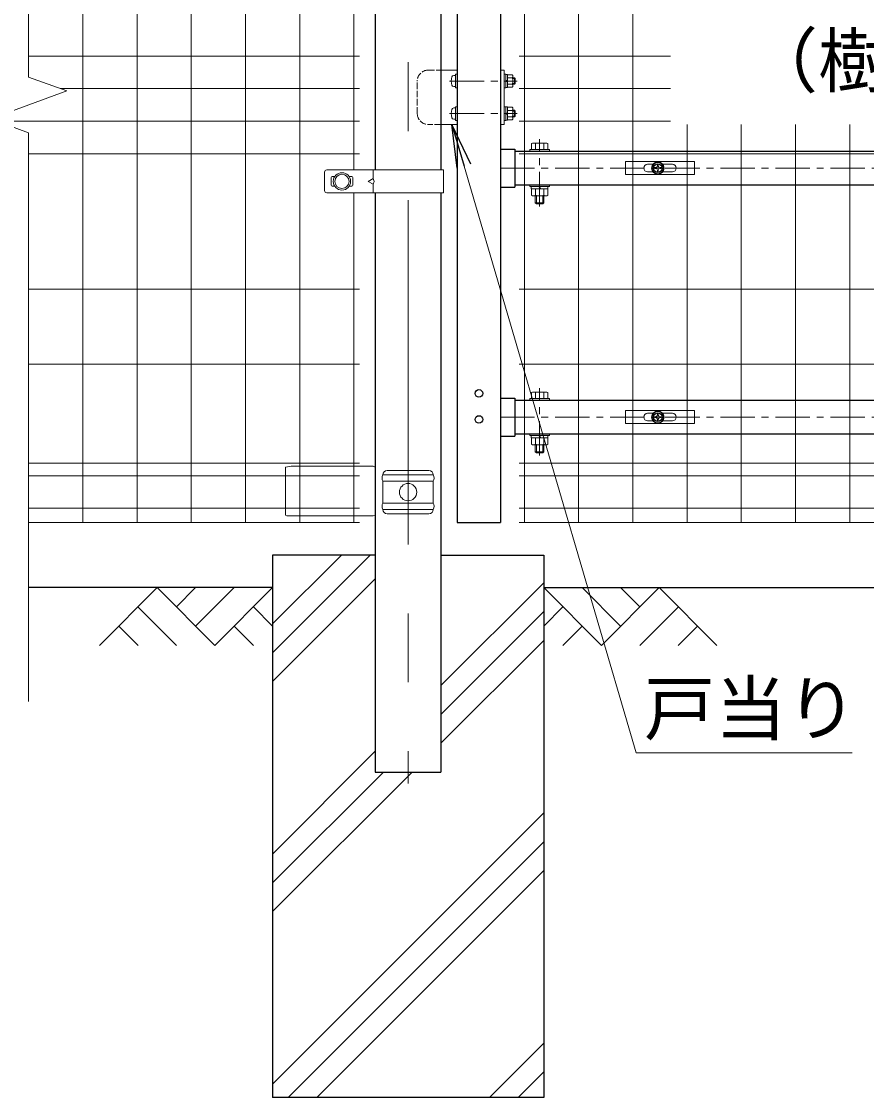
# Model space of a CAD drawing. Units: millimetres, scale not verified. Extents: x -4200 to 4200, y -2970 to 2970.
# Drawn here: x -3000 to -2221, y -722 to 270 of the extents above; entities that cross this region are included whole.
import ezdxf
from ezdxf.enums import TextEntityAlignment as Align

# ---------------------------------------------------------------- set-up
doc = ezdxf.new("R2010")
doc.units = ezdxf.units.MM
doc.header["$LTSCALE"] = 10
doc.linetypes.add('DASHED', pattern=[7.5, 6, -1.5])
doc.linetypes.add('USER1', pattern=[50.8, 31.75, -6.35, 6.35, -6.35])
for name, color, linetype, lineweight in [('0-0_D-BMK', 2, 'USER1', 13), ('0-1_D-STR1', 1, 'Continuous', 25), ('0-2_D-STR4', 7, 'Continuous', 25), ('0-3_D-BGD', 7, 'Continuous', 25), ('0-4_D-STR-DIM', 7, 'Continuous', 13), ('0-6_Defpoints', 6, 'Continuous', 25), ('0-7_D-STR-TXT', 7, 'Continuous', 13), ('0-8_D-STR3', 3, 'Continuous', 13), ('0-A_D-DCR-HCH', 7, 'Continuous', 13), ('0-D_D-STR2', 7, 'Continuous', 13)]:
    doc.layers.add(name, color=color, linetype=linetype, lineweight=lineweight)
doc.layers.add('0-5_0', color=7, linetype='Continuous')
doc.styles.add('ＭＳ ゴシック', font='')
doc.styles.get('ＭＳ ゴシック').set_extended_font_data('MS Gothic')

# ---------------------------------------------------------------- blocks, each defined once
blk = doc.blocks.new('U7')
at = {"layer": '0-0_D-BMK'}
for p, q in [((810, 3214), (810, 3834.9)), ((8890, 3567.5), (450, 3567.5)), ((810, 918.5), (810, 1539.4)), ((8890, 1272), (450, 1272))]:
    blk.add_line(p, q, dxfattribs=at)
at = {"layer": '0-1_D-STR1'}
for p, q in [((450, 7150), (450, 300)), ((50, 5690), (50, 300)), ((450, 3742.5), (580, 3742.5)), ((580, 3742.5), (580, 3392.5)), ((580, 3722.5), (8760, 3722.5)), ((450, 3392.5), (580, 3392.5)), ((580, 3412.5), (8760, 3412.5)), ((450, 1447), (580, 1447)), ((580, 1447), (580, 1097)), ((580, 1427), (8760, 1427)), ((450, 1097), (580, 1097)), ((580, 1117), (8760, 1117)), ((50, 300), (450, 300))]:
    blk.add_line(p, q, dxfattribs=at)
for centre in [(250, 1490), (250, 1250)]:
    blk.add_circle(centre, 35, dxfattribs=at)
at = {"layer": '0-6_Defpoints'}
for centre in [(1900, 3567.5), (1900, 1272)]:
    blk.add_circle(centre, 40, dxfattribs=at)
at = {"layer": '0-8_D-STR3'}
for p, q in [((735, 3738.5), (735, 3793)), ((866.3, 3798.5), (753.8, 3798.5)), ((772.5, 3738.5), (772.5, 3793)), ((847.5, 3738.5), (847.5, 3793)), ((885, 3738.5), (885, 3793)), ((720, 3738.5), (720, 3722.5)), ((720, 3738.5), (900, 3738.5)), ((720, 3722.5), (900, 3722.5)), ((885, 3738.5), (735, 3738.5)), ((900, 3738.5), (900, 3722.5)), ((720, 3412.5), (720, 3396.5)), ((720, 3412.5), (900, 3412.5)), ((720, 3396.5), (900, 3396.5)), ((735, 3376.5), (735, 3317)), ((772.5, 3376.5), (772.5, 3317)), ((813.8, 3376.5), (802.2, 3396.5)), ((820.7, 3376.5), (809.1, 3396.5)), ((847.5, 3376.5), (847.5, 3317)), ((885, 3376.5), (885, 3317)), ((900, 3412.5), (900, 3396.5)), ((753.8, 3311.5), (866.3, 3311.5)), ((770, 3248.5), (770, 3311.5)), ((780, 3238.5), (780, 3311.5)), ((840, 3238.5), (840, 3311.5)), ((850, 3248.5), (850, 3311.5)), ((770, 3248.5), (780, 3238.5)), ((770, 3248.5), (850, 3248.5)), ((840, 3238.5), (780, 3238.5)), ((840, 3238.5), (850, 3248.5)), ((735, 1443), (735, 1497.5)), ((866.3, 1503), (753.8, 1503)), ((772.5, 1443), (772.5, 1497.5)), ((847.5, 1443), (847.5, 1497.5)), ((885, 1443), (885, 1497.5)), ((720, 1443), (720, 1427)), ((720, 1443), (900, 1443)), ((720, 1427), (900, 1427)), ((885, 1443), (735, 1443)), ((900, 1443), (900, 1427)), ((720, 1117), (720, 1101)), ((720, 1117), (900, 1117)), ((720, 1101), (900, 1101)), ((813.8, 1081), (802.2, 1101)), ((820.7, 1081), (809.1, 1101)), ((900, 1117), (900, 1101)), ((735, 1081), (735, 1021.5)), ((753.8, 1016), (866.3, 1016)), ((770, 953), (770, 1016)), ((772.5, 1081), (772.5, 1021.5)), ((780, 943), (780, 1016)), ((840, 943), (840, 1016)), ((847.5, 1081), (847.5, 1021.5)), ((850, 953), (850, 1016)), ((885, 1081), (885, 1021.5)), ((770, 953), (780, 943)), ((770, 953), (850, 953)), ((840, 943), (780, 943)), ((840, 943), (850, 953))]:
    blk.add_line(p, q, dxfattribs=at)
for points in [[(887, 3376.5), (733, 3376.5), (733, 3396.5)], [(887, 3376.5), (887, 3396.5), (733, 3396.5)], [(887, 1081), (733, 1081), (733, 1101)], [(887, 1081), (887, 1101), (733, 1101)]]:
    blk.add_lwpolyline(points, dxfattribs=at)
for centre, radius, start, end in [((753.8, 3764), 34.5, 57.13278, 122.86722), ((810, 3668.6), 129.9, 73.22135, 106.77865), ((866.3, 3764), 34.5, 57.13278, 122.86722), ((753.8, 3346), 34.5, 237.13278, 302.86722), ((810, 3441.4), 129.9, 253.22135, 286.77865), ((866.3, 3346), 34.5, 237.13278, 302.86722), ((753.8, 1468.5), 34.5, 57.13278, 122.86722), ((810, 1373.1), 129.9, 73.22135, 106.77865), ((866.3, 1468.5), 34.5, 57.13278, 122.86722), ((753.8, 1050.5), 34.5, 237.13278, 302.86722), ((810, 1145.9), 129.9, 253.22135, 286.77865), ((866.3, 1050.5), 34.5, 237.13278, 302.86722)]:
    blk.add_arc(centre, radius, start, end, dxfattribs=at)
blk = doc.blocks.new('A$Cc5bff5c2')
at = {"layer": '0-8_D-STR3'}
for p, q in [((-297.7, 60), (337.3, 60)), ((-297.7, -60), (-297.7, 60)), ((-95.2, 35), (-45.6, 35)), ((-18.5, 4.2), (-31.5, 3.9)), ((-31.5, 3.9), (-31.5, -4)), ((-4, 31.5), (-4.2, 18.5)), ((-4, 31.5), (4, 31.5)), ((4, 31.5), (4.2, 18.5)), ((18.5, 4.2), (31.5, 3.9)), ((31.5, 3.9), (31.5, -4)), ((45.6, 35), (134.8, 35)), ((-95.2, -35), (-45.6, -35)), ((-18.5, -4.2), (-31.5, -4)), ((-4, -31.5), (-4.2, -18.5)), ((18.5, -4.2), (31.5, -4)), ((45.6, -35), (134.8, -35))]:
    blk.add_line(p, q, dxfattribs=at)
for points in [[(-297.7, -60), (337.3, -60), (337.3, 60)], [(-4, -31.5), (4, -31.5), (4.2, -18.5)]]:
    blk.add_lwpolyline(points, dxfattribs=at)
for radius in [57.5, 52.5]:
    blk.add_circle((0, 0), radius, dxfattribs=at)
for centre, radius, start, end in [((-95.2, 0), 35, 90, 270), ((-19.1, 19), 14.9, 270, 0), ((19.1, 19), 14.9, 180, 270), ((134.8, 0), 35, 270, 90), ((-19.1, -19), 14.9, 0, 90), ((19.1, -19), 14.9, 90, 180)]:
    blk.add_arc(centre, radius, start, end, dxfattribs=at)
blk = doc.blocks.new('A$C2cb980e3')
at = {"layer": '0-0_D-BMK'}
for p, q in [((-70, 0), (554, 0)), ((-70, -300), (554, -300))]:
    blk.add_line(p, q, dxfattribs=at)
at = {"layer": '0-8_D-STR3', "linetype": 'DASHED'}
for p, q in [((-268, 100), (-150, 100)), ((-368, -300), (-368, 0)), ((-150, -400), (-268, -400))]:
    blk.add_line(p, q, dxfattribs=at)
at = {"layer": '0-8_D-STR3'}
for p, q in [((-150, 100), (0, 100)), ((0, 100), (0, -400)), ((400, 100), (400, -400)), ((432, 100), (400, 100)), ((432, 100), (432, -400)), ((-31.3, 51.8), (-16, 51.8)), ((-16, 62.5), (-16, -62.5)), ((-16, 62.5), (0, 62.5)), ((-16, 51.8), (-16, -51.8)), ((0, 62.5), (0, -62.5)), ((432, 62.5), (432, -62.5)), ((432, 62.5), (448, 62.5)), ((448, 62.5), (448, -62.5)), ((448, 8), (463.8, -1.1)), ((448, 1.1), (463.8, -8)), ((463.8, 57.5), (463.8, -57.5)), ((505.6, 57.5), (463.8, 57.5)), ((505.6, 29.1), (463.8, 29.1)), ((513.8, 43.3), (513.8, -43.3)), ((527, 30), (513.8, 30)), ((534, 23), (513.8, 23)), ((527, -30), (527, 30)), ((534, 23), (527, 30)), ((534, -23), (534, 23)), ((-31.6, -51.8), (-16, -51.8)), ((-16, -62.5), (0, -62.5)), ((432, -62.5), (448, -62.5)), ((505.6, -29.1), (463.8, -29.1)), ((505.6, -57.5), (463.8, -57.5)), ((534, -23), (513.8, -23)), ((527, -30), (513.8, -30)), ((534, -23), (527, -30)), ((-31.6, -248.2), (-16, -248.2)), ((-16, -362.5), (-16, -237.5)), ((-16, -237.5), (0, -237.5)), ((-16, -351.8), (-16, -248.2)), ((0, -362.5), (0, -237.5)), ((432, -362.5), (432, -237.5)), ((432, -237.5), (448, -237.5)), ((448, -362.5), (448, -237.5)), ((448, -292), (463.8, -301.1)), ((463.8, -357.5), (463.8, -242.5)), ((505.6, -242.5), (463.8, -242.5)), ((505.6, -270.9), (463.8, -270.9)), ((513.8, -343.3), (513.8, -256.7)), ((527, -270), (513.8, -270)), ((534, -277), (513.8, -277)), ((527, -270), (527, -330)), ((534, -277), (527, -270)), ((534, -277), (534, -323)), ((-31.3, -351.8), (-16, -351.8)), ((-16, -362.5), (0, -362.5)), ((432, -362.5), (448, -362.5)), ((448, -298.9), (463.8, -308)), ((505.6, -329.1), (463.8, -329.1)), ((505.6, -357.5), (463.8, -357.5)), ((534, -323), (513.8, -323)), ((527, -330), (513.8, -330)), ((534, -323), (527, -330)), ((-150, -400), (0, -400)), ((432, -400), (400, -400))]:
    blk.add_line(p, q, dxfattribs=at)
for points in [[(448, -61), (463.8, -61), (463.8, 61), (448, 61)], [(448, -239), (463.8, -239), (463.8, -361), (448, -361)]]:
    blk.add_lwpolyline(points, close=True, dxfattribs=at)
at = {"layer": '0-8_D-STR3', "linetype": 'DASHED'}
for centre, start, end in [((-268, 0), 90, 180), ((-268, -300), 180, 270)]:
    blk.add_arc(centre, 100, start, end, dxfattribs=at)
at = {"layer": '0-8_D-STR3'}
for centre, radius, start, end in [((85, -0.7), 140, 163.92714, 195.41383), ((-31.3, 32.8), 19, 90, 163.92714), ((497.4, 43.3), 16.4, 300, 60), ((458, 0), 55.8, 328.543, 31.457), ((-31.6, -32.8), 19, 195.41383, 270), ((497.4, -43.3), 16.4, 300, 60), ((85, -299.3), 140, 164.58617, 196.07286), ((-31.6, -267.2), 19, 90, 164.58617), ((497.4, -256.7), 16.4, 300, 60), ((458, -300), 55.8, 328.543, 31.457), ((-31.3, -332.8), 19, 196.07286, 270), ((497.4, -343.3), 16.4, 300, 60)]:
    blk.add_arc(centre, radius, start, end, dxfattribs=at)
blk = doc.blocks.new('_Open')
at = {"layer": '0-5_0'}
blk.add_line((-10, 1.667), (0, 0), dxfattribs=at)
blk.add_lwpolyline([(-10, -1.667), (0, 0), (-10, 0)], dxfattribs=at)

msp = doc.modelspace()

# ---------------------------------------------------------------- linework, layer by layer
at = {"layer": '0-0_D-BMK'}
msp.add_line((-2643.92, 612.92), (-2643.92, -432.89), dxfattribs=at)
at = {"layer": '0-1_D-STR1'}
for p, q in [((-2674.17, 569.68), (-2674.17, 132.68)), ((-2613.67, 346.68), (-2613.67, 132.68)), ((-2674.17, 111.68), (-2674.17, -422.32)), ((-2613.67, 111.68), (-2613.67, -422.32)), ((-2674.17, -185.7), (-2674.17, -422.32)), ((-2674.17, -422.32), (-2613.67, -422.32))]:
    msp.add_line(p, q, dxfattribs=at)
at = {"layer": '0-2_D-STR4'}
for p, q in [((-2674.17, -222.32), (-2768.92, -222.32)), ((-2768.92, -222.32), (-2768.92, -722.32)), ((-2613.67, -222.32), (-2518.92, -222.32)), ((-2518.92, -222.32), (-2518.92, -722.32)), ((-2518.92, -722.32), (-2768.92, -722.32))]:
    msp.add_line(p, q, dxfattribs=at)
at = {"layer": '0-3_D-BGD'}
for p, q in [((-2768.92, -252.32), (-2993.92, -252.32)), ((-2518.92, -252.32), (-1733.92, -252.32))]:
    msp.add_line(p, q, dxfattribs=at)
at = {"layer": '0-7_D-STR-TXT'}
msp.add_lwpolyline([(-2234.59, -404.53), (-2433.59, -404.53), (-2592.4, 136.31)], dxfattribs=at)
at = {"layer": '0-8_D-STR3'}
for p, q in [((-2720.92, 130.68), (-2720.92, 113.68)), ((-2611.37, 132.68), (-2718.92, 132.68)), ((-2676.07, 132.68), (-2676.07, 124.68)), ((-2611.37, 132.68), (-2611.37, 111.68)), ((-2714.92, 125.68), (-2714.92, 118.68)), ((-2711.53, 126.68), (-2713.92, 126.68)), ((-2695.92, 126.68), (-2698.3, 126.68)), ((-2694.92, 125.68), (-2694.92, 118.68)), ((-2676.07, 119.68), (-2680.65, 122.18)), ((-2675.1, 122.18), (-2676.07, 119.68)), ((-2676.07, 119.68), (-2676.07, 111.68)), ((-2611.37, 111.68), (-2718.92, 111.68)), ((-2711.53, 117.68), (-2713.92, 117.68)), ((-2695.92, 117.68), (-2698.3, 117.68)), ((-2751.92, -140.32), (-2756.92, -141.32)), ((-2756.92, -141.32), (-2756.92, -185.13)), ((-2751.92, -140.32), (-2676.04, -140.32)), ((-2676.04, -140.32), (-2674.17, -141.24)), ((-2667.12, -148.32), (-2620.71, -148.32)), ((-2663.12, -144.32), (-2624.71, -144.32)), ((-2667.12, -154.32), (-2667.12, -174.32)), ((-2667.12, -154.32), (-2620.71, -154.32)), ((-2620.71, -154.32), (-2620.71, -174.32)), ((-2667.12, -174.32), (-2620.71, -174.32)), ((-2676.13, -186.13), (-2755.92, -186.13)), ((-2674.17, -185.72), (-2676.13, -186.13)), ((-2667.12, -180.32), (-2620.71, -180.32)), ((-2663.12, -184.32), (-2624.71, -184.32))]:
    msp.add_line(p, q, dxfattribs=at)
msp.add_lwpolyline([(-2680.65, 122.18), (-2676.07, 124.68), (-2675.1, 122.18)], dxfattribs=at)
for centre, radius in [((-2704.92, 122.18), 8), ((-2704.92, 122.18), 6.5), ((-2643.92, -164.32), 8)]:
    msp.add_circle(centre, radius, dxfattribs=at)
for centre, radius, start, end in [((-2718.92, 130.68), 2, 90, 180), ((-2713.92, 125.68), 1, 90, 180), ((-2695.92, 125.68), 1, 0, 90), ((-2718.92, 113.68), 2, 180, 270), ((-2713.92, 118.68), 1, 180, 270), ((-2695.92, 118.68), 1, 270, 0), ((-2661.87, -151.32), 6.05, 150.26731, 209.73269), ((-2663.12, -148.32), 4, 90, 180), ((-2624.71, -148.32), 4, 0, 90), ((-2625.96, -151.32), 6.05, 330.26731, 29.73269), ((-2661.85, -177.32), 6.07, 150.37394, 209.62606), ((-2625.99, -177.32), 6.07, 330.37394, 29.62606), ((-2755.92, -185.13), 1, 180, 270), ((-2663.12, -180.32), 4, 180, 270), ((-2624.71, -180.32), 4, 270, 0)]:
    msp.add_arc(centre, radius, start, end, dxfattribs=at)
at = {"layer": '0-A_D-DCR-HCH'}
for p, q in [((-2768.92, -312.31), (-2678.92, -222.32)), ((-2768.92, -285.8), (-2705.44, -222.32)), ((-2768.92, -338.83), (-2674.17, -244.08)), ((-2613.67, -342.68), (-2518.92, -247.93)), ((-2875.34, -252.32), (-2928.55, -305.53)), ((-2875.34, -252.32), (-2822.13, -305.53)), ((-2857.6, -270.05), (-2839.87, -252.32)), ((-2839.87, -287.79), (-2804.39, -252.32)), ((-2822.13, -305.53), (-2768.92, -252.32)), ((-2465.71, -305.53), (-2518.92, -252.32)), ((-2447.97, -287.79), (-2483.44, -252.32)), ((-2412.49, -252.32), (-2465.71, -305.53)), ((-2430.14, -270.15), (-2447.97, -252.32)), ((-2412.49, -252.32), (-2359.28, -305.53)), ((-2893.08, -270.05), (-2857.44, -305.53)), ((-2786.65, -270.05), (-2768.92, -287.71)), ((-2613.67, -369.19), (-2518.92, -274.45)), ((-2501.18, -270.05), (-2518.92, -287.71)), ((-2394.76, -270.05), (-2430.39, -305.53)), ((-2910.82, -287.79), (-2893, -305.53)), ((-2804.39, -287.79), (-2786.57, -305.53)), ((-2483.44, -287.79), (-2501.26, -305.53)), ((-2377.02, -287.79), (-2394.84, -305.53)), ((-2613.67, -395.71), (-2518.92, -300.96)), ((-2768.92, -497.93), (-2674.17, -403.18)), ((-2768.92, -550.96), (-2640.27, -422.32)), ((-2768.92, -524.45), (-2666.79, -422.32)), ((-2768.92, -710.06), (-2518.92, -460.06)), ((-2754.65, -722.31), (-2518.92, -486.58)), ((-2728.14, -722.31), (-2518.92, -513.09)), ((-2569.04, -722.31), (-2518.92, -672.19)), ((-2542.52, -722.31), (-2518.92, -698.71))]:
    msp.add_line(p, q, dxfattribs=at)
at = {"layer": '0-D_D-STR2'}
for p, q in [((-2943.92, 577.68), (-2943.92, -192.32)), ((-2893.92, 577.68), (-2893.92, -192.32)), ((-2843.92, 577.68), (-2843.92, -192.32)), ((-2793.92, 577.68), (-2793.92, -192.32)), ((-2743.92, 577.68), (-2743.92, -192.32)), ((-2693.92, 577.68), (-2693.92, 132.68)), ((-2536.67, 577.68), (-2536.67, -192.32)), ((-2486.67, 577.68), (-2486.67, -192.32)), ((-2436.67, 577.68), (-2436.67, -192.32)), ((-2688.92, 237.68), (-2993.92, 237.68)), ((-2402.07, 237.68), (-2541.67, 237.68)), ((-2688.92, 207.68), (-2964.65, 207.68)), ((-2402.07, 207.68), (-2541.67, 207.68)), ((-2688.92, 177.68), (-3023.18, 177.68)), ((-2402.07, 177.68), (-2541.67, 177.68)), ((-2386.67, 174.66), (-2386.67, -192.32)), ((-2336.67, 174.66), (-2336.67, -192.32)), ((-2286.67, 174.66), (-2286.67, -192.32)), ((-2236.67, 174.66), (-2236.67, -192.32)), ((-2688.92, 147.68), (-2993.92, 147.68)), ((-1731.67, 147.68), (-2541.67, 147.68)), ((-2693.92, 111.68), (-2693.92, -192.32)), ((-2688.92, 22.68), (-2993.92, 22.68)), ((-1731.67, 22.68), (-2541.67, 22.68)), ((-2688.92, -46.32), (-2993.92, -46.32)), ((-1731.67, -46.32), (-2541.67, -46.32)), ((-2688.92, -137.56), (-2993.92, -137.56)), ((-1731.67, -137.56), (-2541.67, -137.56)), ((-2688.92, -149.42), (-2993.92, -149.42)), ((-1731.67, -149.42), (-2541.67, -149.42)), ((-2688.92, -179.22), (-2993.92, -179.22)), ((-1731.67, -179.22), (-2541.67, -179.22)), ((-2688.92, -192.32), (-2993.92, -192.32)), ((-1731.67, -192.32), (-2541.67, -192.32))]:
    msp.add_line(p, q, dxfattribs=at)
msp.add_lwpolyline([(-2993.92, -357.32), (-2993.92, 167.03), (-3029.16, 179.86), (-2958.68, 205.51), (-2993.92, 218.34), (-2993.92, 637.68)], dxfattribs=at)

# ---------------------------------------------------------------- block references
at = {"layer": '0-4_D-STR-DIM', "xscale": 0.1, "yscale": 0.1}
for name, p in [('A$C2cb980e3', (-2598.67, 214.68)), ('A$Cc5bff5c2', (-2413.64, 134.43)), ('A$Cc5bff5c2', (-2413.64, -95.12))]:
    msp.add_blockref(name, p, dxfattribs=at)
at = {"layer": '0-5_0', "xscale": 0.1, "yscale": 0.1}
msp.add_blockref('U7', (-2603.67, -222.32), dxfattribs=at)
at = {"layer": '0-7_D-STR-TXT', "xscale": 4, "yscale": 4, "rotation": 106.36345}
msp.add_blockref('_Open', (-2603.67, 174.68), dxfattribs=at)

# ---------------------------------------------------------------- texts
at = {"layer": '0-7_D-STR-TXT', "style": 'ＭＳ ゴシック'}
for s, p in [('（樹脂塗装）', (-2331.59, 195.06)), ('戸当り', (-2426.51, -402.18))]:
    msp.add_text(s, height=48.09, dxfattribs=at).set_placement(p, align=Align.BOTTOM_LEFT)

doc.saveas('drawing.dxf')
